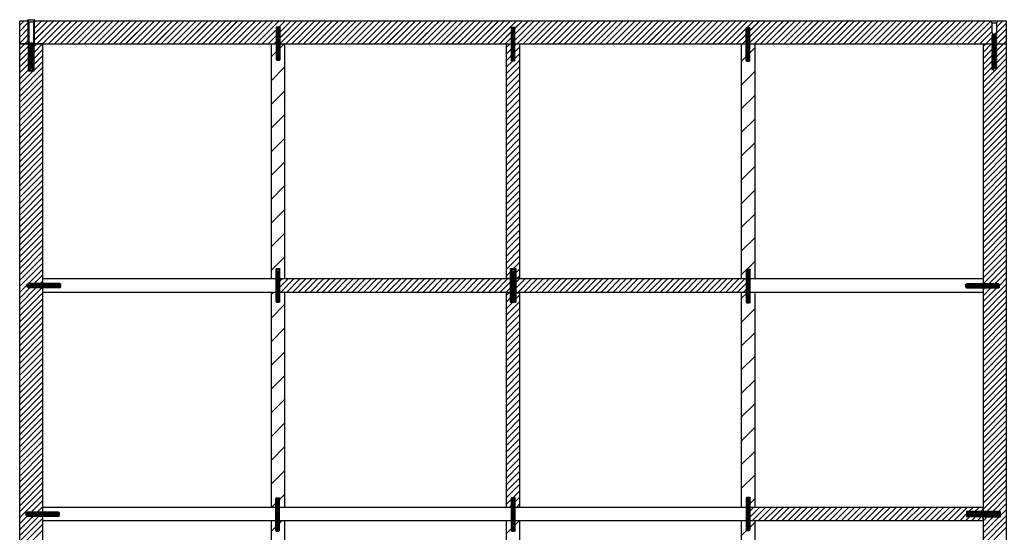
# Model space of a CAD drawing. Header units: inches. Extents: x 17 to 1523, y -134 to 986.
# Drawn here: x 1302.1 to 1449.1, y 847.2 to 923.7 of the extents above; entities that cross this region are included whole.
import ezdxf

# ---------------------------------------------------------------- set-up
doc = ezdxf.new("R2010")
doc.units = ezdxf.units.IN
doc.header["$MEASUREMENT"] = 0
doc.layers.add('Kallax', color=7, linetype='Continuous')
doc.layers.add('Linea di sezione', color=151, linetype='Continuous')
pattern_1 = [(45, (864.1837, 82.1774), (-1.767767, 1.767767), [])]

msp = doc.modelspace()

# ---------------------------------------------------------------- hatches: boundary and pattern name
h = msp.add_hatch()
h.set_pattern_fill('ANSI31', color=40, scale=5)
edge = h.paths.add_edge_path()
edge.add_spline(control_points=[(1446.94, 923.24), (1446.92, 923.27), (1446.84, 923.37), (1446.78, 923.47), (1446.73, 923.55)], knot_values=[0, 0, 0, 0, 0.109536, 0.374376, 0.374376, 0.374376, 0.374376], degree=3, periodic=0)
edge.add_line((1446.73, 923.55), (1304.25, 923.55))
edge.add_line((1304.25, 923.55), (1304.25, 920.12))
edge.add_line((1304.25, 920.12), (1305.52, 920.12))
edge.add_line((1305.52, 920.12), (1340.28, 920.12))
edge.add_line((1340.28, 920.12), (1340.28, 922.52))
edge.add_line((1340.28, 922.52), (1340.38, 922.67))
edge.add_line((1340.38, 922.67), (1340.78, 922.67))
edge.add_line((1340.78, 922.67), (1340.88, 922.52))
edge.add_line((1340.88, 922.52), (1340.88, 920.12))
edge.add_line((1340.88, 920.12), (1375.87, 920.12))
edge.add_line((1375.87, 920.12), (1375.87, 922.45))
edge.add_line((1375.87, 922.45), (1375.27, 922.45))
edge.add_line((1375.27, 922.45), (1375.37, 922.6))
edge.add_line((1375.37, 922.6), (1375.77, 922.6))
edge.add_line((1375.77, 922.6), (1375.87, 922.45))
edge.add_line((1375.87, 922.45), (1375.87, 920.12))
edge.add_line((1375.87, 920.12), (1410.27, 920.12))
edge.add_line((1410.27, 920.12), (1410.27, 922.41))
edge.add_line((1410.27, 922.41), (1410.37, 922.56))
edge.add_line((1410.37, 922.56), (1410.77, 922.56))
edge.add_line((1410.77, 922.56), (1410.87, 922.41))
edge.add_line((1410.87, 922.41), (1410.87, 920.12))
edge.add_line((1410.87, 920.12), (1445.63, 920.12))
edge.add_line((1445.63, 920.12), (1447.07, 920.12))
edge.add_line((1447.07, 920.12), (1447.07, 920.25))
edge.add_line((1447.07, 920.25), (1446.94, 920.19))
edge.add_line((1446.94, 920.19), (1446.94, 920.29))
edge.add_line((1446.94, 920.29), (1447.07, 920.34))
edge.add_line((1447.07, 920.34), (1447.07, 920.48))
edge.add_line((1447.07, 920.48), (1446.95, 920.42))
edge.add_line((1446.95, 920.42), (1446.95, 920.51))
edge.add_line((1446.95, 920.51), (1447.07, 920.57))
edge.add_line((1447.07, 920.57), (1447.07, 920.7))
edge.add_line((1447.07, 920.7), (1446.94, 920.64))
edge.add_line((1446.94, 920.64), (1446.94, 920.74))
edge.add_line((1446.94, 920.74), (1447.07, 920.79))
edge.add_line((1447.07, 920.79), (1447.07, 920.93))
edge.add_line((1447.07, 920.93), (1446.94, 920.87))
edge.add_line((1446.94, 920.87), (1446.94, 920.97))
edge.add_line((1446.94, 920.97), (1447.07, 921.03))
edge.add_line((1447.07, 921.03), (1447.07, 921.16))
edge.add_line((1447.07, 921.16), (1446.94, 921.1))
edge.add_line((1446.94, 921.1), (1446.94, 921.2))
edge.add_line((1446.94, 921.2), (1447.07, 921.25))
edge.add_line((1447.07, 921.25), (1447.07, 921.39))
edge.add_line((1447.07, 921.39), (1446.94, 921.34))
edge.add_line((1446.94, 921.34), (1446.94, 921.43))
edge.add_line((1446.94, 921.43), (1447.07, 921.49))
edge.add_line((1447.07, 921.49), (1446.94, 921.86))
edge.add_line((1446.94, 921.86), (1446.94, 923.24))
h.paths.add_polyline_path([(1302.08, 920.12), (1303.31, 920.12), (1303.31, 923.55), (1302.08, 923.55)])
h = msp.add_hatch()
h.set_pattern_fill('ANSI31', color=40, scale=5)
h.paths.add_polyline_path([(1410.33, 885.09), (1376.02, 885.09), (1376.02, 883.09), (1410.33, 883.09)])
h.paths.add_polyline_path([(1375.22, 885.09), (1340.84, 885.09), (1340.84, 883.09), (1375.22, 883.09)])
h = msp.add_hatch()
h.set_pattern_fill('ANSI31', color=40, scale=5)
h.paths.add_polyline_path([(1445.58, 850.43), (1445.58, 851.06), (1410.91, 851.06), (1410.91, 849.06), (1445.63, 849.06), (1445.63, 849.63), (1443.17, 849.63), (1443.17, 850.43)])
at = {"layer": 'Linea di sezione'}
h = msp.add_hatch(dxfattribs=at)
h.set_pattern_fill('ANSI31', color=256, scale=20)
h.set_pattern_definition(pattern_1)
h.paths.add_polyline_path([(1341.54, 920.12), (1339.54, 920.12), (1339.54, 885.09), (1341.54, 885.09)])
h = msp.add_hatch(dxfattribs=at)
h.set_pattern_fill('ANSI31', color=256, scale=20)
h.set_pattern_definition(pattern_1)
h.paths.add_polyline_path([(1411.6, 920.12), (1409.6, 920.12), (1409.6, 885.09), (1411.6, 885.09)])
h = msp.add_hatch(dxfattribs=at)
h.set_pattern_fill('ANSI31', color=256, scale=20)
h.set_pattern_definition(pattern_1)
h.paths.add_polyline_path([(1341.54, 883.09), (1339.54, 883.09), (1339.54, 851.06), (1341.54, 851.06)])
h = msp.add_hatch(dxfattribs=at)
h.set_pattern_fill('ANSI31', color=256, scale=20)
h.set_pattern_definition(pattern_1)
h.paths.add_polyline_path([(1411.6, 883.09), (1409.6, 883.09), (1409.6, 866.95), (1409.6, 851.06), (1411.6, 851.06), (1411.6, 866.95)])
h = msp.add_hatch(dxfattribs=at)
h.set_pattern_fill('ANSI31', color=256, scale=20)
h.set_pattern_definition(pattern_1)
h.paths.add_polyline_path([(1341.54, 849.06), (1339.54, 849.06), (1339.54, 816.03), (1341.54, 816.03)])
h = msp.add_hatch(dxfattribs=at)
h.set_pattern_fill('ANSI31', color=256, scale=20)
h.set_pattern_definition(pattern_1)
h.paths.add_polyline_path([(1376.57, 849.06), (1374.57, 849.06), (1374.57, 816.03), (1376.57, 816.03)])
h = msp.add_hatch(dxfattribs=at)
h.set_pattern_fill('ANSI31', color=256, scale=20)
h.set_pattern_definition(pattern_1)
h.paths.add_polyline_path([(1411.6, 849.06), (1409.6, 849.06), (1409.6, 816.03), (1411.6, 816.03)])

# ---------------------------------------------------------------- linework, layer by layer
at = {"color": 7}
for p, q in [((1302.08, 776.55), (1302.08, 923.55)), ((1302.08, 923.55), (1303.31, 923.55)), ((1304.25, 923.55), (1449.08, 923.55)), ((1449.08, 923.55), (1449.08, 776.55)), ((1449.08, 923.55), (1449.08, 776.55)), ((1303.31, 920.12), (1302.08, 920.12)), ((1303.34, 920.07), (1302.08, 920.07)), ((1305.52, 920.07), (1304.21, 920.07)), ((1305.52, 920.12), (1304.25, 920.12)), ((1305.51, 920.12), (1340.28, 920.12)), ((1305.52, 780), (1305.52, 920.07)), ((1339.54, 920.12), (1339.54, 885.09)), ((1340.88, 920.12), (1445.63, 920.12)), ((1341.54, 920.12), (1341.54, 885.09)), ((1374.57, 920.12), (1374.57, 885.14)), ((1376.57, 920.12), (1376.57, 885.14)), ((1409.6, 920.12), (1409.6, 885.09)), ((1411.6, 920.12), (1411.6, 885.09)), ((1445.63, 920.12), (1445.63, 850.43)), ((1445.63, 920.12), (1449.08, 920.12)), ((1375.22, 885.09), (1305.52, 885.09)), ((1445.63, 885.09), (1376.02, 885.09)), ((1375.22, 883.09), (1305.52, 883.09)), ((1339.54, 883.09), (1339.54, 851.06)), ((1341.54, 883.09), (1341.54, 851.06)), ((1374.57, 883.04), (1374.57, 876.52)), ((1445.63, 883.09), (1376.02, 883.09)), ((1376.57, 883.04), (1376.57, 876.52)), ((1409.6, 883.09), (1409.6, 866.95)), ((1411.6, 883.09), (1411.6, 866.95)), ((1374.57, 876.52), (1374.57, 851.06)), ((1376.57, 876.52), (1376.57, 851.06)), ((1409.6, 866.95), (1409.6, 851.06)), ((1411.6, 866.95), (1411.6, 851.06)), ((1445.58, 851.06), (1305.52, 851.06)), ((1445.58, 849.06), (1305.52, 849.06)), ((1339.54, 849.06), (1339.54, 816.03)), ((1341.54, 849.06), (1341.54, 816.03)), ((1374.57, 849.06), (1374.57, 816.03)), ((1376.57, 849.06), (1376.57, 816.03)), ((1409.6, 849.06), (1409.6, 816.03)), ((1411.6, 849.06), (1411.6, 816.03)), ((1445.63, 849.63), (1445.63, 780))]:
    msp.add_line(p, q, dxfattribs=at)
at = {"color": 2}
for p, q in [((1303.27, 923.71), (1304.32, 923.71)), ((1303.43, 923.41), (1303.43, 922.03)), ((1303.43, 923.4), (1304.13, 923.4)), ((1304.13, 923.4), (1304.13, 922.03)), ((1446.73, 923.55), (1447.86, 923.55)), ((1446.94, 923.24), (1446.94, 921.86)), ((1446.94, 923.24), (1447.64, 923.24)), ((1447.64, 923.24), (1447.64, 921.86)), ((1303.43, 922.03), (1303.43, 920.28)), ((1304.13, 922.03), (1304.14, 920.28)), ((1446.94, 921.86), (1447.07, 921.49)), ((1446.94, 921.43), (1447.64, 921.75)), ((1447.6, 921.72), (1447.64, 921.86)), ((1447.64, 921.75), (1447.64, 921.65)), ((1303.43, 919.97), (1304.11, 920.28)), ((1303.56, 920.03), (1303.56, 920.28)), ((1304.01, 920.28), (1304.01, 920.23)), ((1446.94, 921.34), (1447.64, 921.65)), ((1446.94, 921.2), (1447.64, 921.51)), ((1446.94, 921.43), (1446.94, 921.43)), ((1446.94, 921.43), (1446.94, 921.34)), ((1446.94, 921.1), (1447.64, 921.42)), ((1446.94, 920.97), (1447.64, 921.28)), ((1446.94, 921.2), (1446.94, 921.1)), ((1446.94, 920.87), (1447.64, 921.19)), ((1446.94, 920.74), (1447.64, 921.05)), ((1446.94, 920.97), (1446.94, 920.87)), ((1446.94, 920.64), (1447.64, 920.96)), ((1446.94, 920.74), (1446.94, 920.64)), ((1446.94, 920.29), (1447.64, 920.6)), ((1446.94, 920.19), (1447.64, 920.51)), ((1446.94, 920.05), (1447.64, 920.37)), ((1446.94, 920.29), (1446.94, 920.19)), ((1446.94, 919.96), (1447.64, 920.27)), ((1446.95, 920.51), (1447.65, 920.83)), ((1446.95, 920.42), (1447.65, 920.74)), ((1446.95, 920.51), (1446.95, 920.42)), ((1447.07, 921.39), (1447.07, 921.25)), ((1447.07, 921.03), (1447.07, 921.16)), ((1447.07, 920.79), (1447.07, 920.93)), ((1447.07, 920.57), (1447.07, 920.7)), ((1447.07, 920.34), (1447.07, 920.48)), ((1447.07, 920.11), (1447.07, 920.25)), ((1447.28, 921.49), (1447.52, 921.49)), ((1447.52, 921.49), (1447.56, 921.61)), ((1447.52, 921.49), (1447.52, 921.45)), ((1447.52, 921.36), (1447.52, 921.23)), ((1447.52, 921.13), (1447.52, 921)), ((1447.52, 920.9), (1447.52, 920.77)), ((1447.52, 920.68), (1447.52, 920.54)), ((1447.52, 920.45), (1447.52, 920.31)), ((1447.64, 921.51), (1447.64, 921.42)), ((1447.64, 921.28), (1447.64, 921.19)), ((1447.64, 921.05), (1447.64, 920.96)), ((1447.64, 920.6), (1447.64, 920.51)), ((1447.64, 920.37), (1447.64, 920.27)), ((1447.65, 920.83), (1447.65, 920.74)), ((1303.43, 919.88), (1304.13, 920.2)), ((1303.43, 919.75), (1304.13, 920.06)), ((1303.43, 919.97), (1303.43, 919.88)), ((1303.43, 919.65), (1304.13, 919.97)), ((1303.43, 919.51), (1304.13, 919.83)), ((1303.43, 919.75), (1303.43, 919.65)), ((1303.43, 919.42), (1304.13, 919.74)), ((1303.43, 919.51), (1303.43, 919.42)), ((1303.43, 919.06), (1304.13, 919.37)), ((1303.43, 918.96), (1304.13, 919.28)), ((1303.43, 918.82), (1304.13, 919.14)), ((1303.43, 919.06), (1303.43, 918.96)), ((1303.43, 918.73), (1304.13, 919.05)), ((1303.43, 918.6), (1304.13, 918.91)), ((1303.43, 918.82), (1303.43, 918.73)), ((1303.43, 918.5), (1304.13, 918.82)), ((1303.44, 919.29), (1304.13, 919.61)), ((1303.44, 919.2), (1304.13, 919.51)), ((1303.44, 919.29), (1303.44, 919.2)), ((1303.56, 919.8), (1303.56, 919.94)), ((1303.56, 919.57), (1303.56, 919.71)), ((1303.56, 919.35), (1303.56, 919.48)), ((1303.56, 919.12), (1303.56, 919.26)), ((1303.56, 918.88), (1303.56, 919.02)), ((1303.56, 918.65), (1303.56, 918.79)), ((1304.01, 920.14), (1304.01, 920)), ((1304.01, 919.91), (1304.01, 919.77)), ((1304.01, 919.68), (1304.01, 919.55)), ((1304.01, 919.46), (1304.01, 919.32)), ((1304.01, 919.22), (1304.01, 919.08)), ((1304.01, 918.99), (1304.01, 918.85)), ((1304.01, 918.76), (1304.01, 918.62)), ((1304.13, 920.06), (1304.13, 919.97)), ((1304.13, 919.83), (1304.13, 919.74)), ((1304.13, 919.61), (1304.13, 919.51)), ((1304.13, 919.37), (1304.13, 919.28)), ((1304.13, 919.14), (1304.13, 919.05)), ((1304.13, 918.91), (1304.13, 918.82)), ((1446.94, 919.82), (1447.64, 920.14)), ((1446.94, 920.05), (1446.94, 919.96)), ((1446.94, 919.73), (1447.64, 920.05)), ((1446.94, 919.59), (1447.64, 919.91)), ((1446.94, 919.82), (1446.94, 919.73)), ((1446.94, 919.5), (1447.64, 919.81)), ((1446.94, 919.59), (1446.94, 919.5)), ((1446.94, 919.14), (1447.64, 919.45)), ((1446.94, 919.04), (1447.64, 919.36)), ((1446.94, 918.9), (1447.64, 919.22)), ((1446.94, 919.14), (1446.94, 919.04)), ((1446.94, 918.81), (1447.64, 919.12)), ((1446.94, 918.67), (1447.64, 918.99)), ((1446.94, 918.9), (1446.94, 918.81)), ((1446.94, 918.58), (1447.64, 918.9)), ((1446.94, 918.44), (1447.64, 918.76)), ((1446.95, 919.37), (1447.65, 919.69)), ((1446.95, 919.28), (1447.65, 919.59)), ((1446.95, 919.37), (1446.95, 919.28)), ((1447.07, 919.88), (1447.07, 920.02)), ((1447.07, 919.65), (1447.07, 919.79)), ((1447.07, 919.43), (1447.07, 919.56)), ((1447.07, 919.19), (1447.07, 919.33)), ((1447.07, 918.96), (1447.07, 919.1)), ((1447.07, 918.73), (1447.07, 918.87)), ((1447.52, 920.22), (1447.52, 920.08)), ((1447.52, 919.99), (1447.52, 919.85)), ((1447.52, 919.76), (1447.52, 919.63)), ((1447.52, 919.53), (1447.52, 919.39)), ((1447.52, 919.3), (1447.52, 919.16)), ((1447.52, 919.07), (1447.52, 918.93)), ((1447.52, 918.84), (1447.52, 918.7)), ((1447.64, 920.14), (1447.64, 920.05)), ((1447.64, 919.91), (1447.64, 919.81)), ((1447.64, 919.45), (1447.64, 919.36)), ((1447.64, 919.22), (1447.64, 919.12)), ((1447.64, 918.99), (1447.64, 918.9)), ((1447.64, 918.76), (1447.64, 918.66)), ((1447.65, 919.69), (1447.65, 919.59)), ((1303.43, 918.36), (1304.13, 918.68)), ((1303.43, 918.6), (1303.43, 918.5)), ((1303.43, 918.27), (1304.13, 918.59)), ((1303.43, 918.36), (1303.43, 918.27)), ((1303.43, 917.91), (1304.13, 918.22)), ((1303.43, 917.81), (1304.13, 918.13)), ((1303.43, 917.67), (1304.13, 917.99)), ((1303.43, 917.91), (1303.43, 917.81)), ((1303.43, 917.58), (1304.13, 917.9)), ((1303.43, 917.45), (1304.13, 917.76)), ((1303.43, 917.67), (1303.43, 917.58)), ((1303.43, 917.35), (1304.13, 917.67)), ((1303.43, 917.21), (1304.13, 917.53)), ((1303.43, 917.45), (1303.43, 917.35)), ((1303.43, 917.12), (1304.13, 917.44)), ((1303.44, 918.14), (1304.13, 918.46)), ((1303.44, 918.05), (1304.13, 918.36)), ((1303.44, 918.14), (1303.44, 918.05)), ((1303.44, 916.99), (1304.13, 917.31)), ((1303.56, 918.42), (1303.56, 918.56)), ((1303.56, 918.2), (1303.56, 918.33)), ((1303.56, 917.97), (1303.56, 918.11)), ((1303.56, 917.73), (1303.56, 917.87)), ((1303.56, 917.5), (1303.56, 917.64)), ((1303.56, 917.27), (1303.56, 917.41)), ((1304.01, 918.53), (1304.01, 918.4)), ((1304.01, 918.31), (1304.01, 918.17)), ((1304.01, 918.07), (1304.01, 917.93)), ((1304.01, 917.84), (1304.01, 917.7)), ((1304.01, 917.61), (1304.01, 917.47)), ((1304.01, 917.38), (1304.01, 917.25)), ((1304.13, 918.68), (1304.13, 918.59)), ((1304.13, 918.46), (1304.13, 918.36)), ((1304.13, 918.22), (1304.13, 918.13)), ((1304.13, 917.99), (1304.13, 917.9)), ((1304.13, 917.76), (1304.13, 917.67)), ((1304.13, 917.53), (1304.13, 917.44)), ((1304.13, 917.31), (1304.13, 917.21)), ((1446.94, 918.67), (1446.94, 918.58)), ((1446.94, 918.35), (1447.64, 918.66)), ((1446.94, 918.44), (1446.94, 918.35)), ((1446.94, 917.99), (1447.64, 918.3)), ((1446.94, 917.89), (1447.64, 918.21)), ((1446.94, 917.75), (1447.64, 918.07)), ((1446.94, 917.99), (1446.94, 917.89)), ((1446.94, 917.66), (1447.64, 917.97)), ((1446.94, 917.52), (1447.64, 917.84)), ((1446.94, 917.75), (1446.94, 917.66)), ((1446.94, 917.43), (1447.64, 917.75)), ((1446.94, 917.29), (1447.64, 917.61)), ((1446.94, 917.52), (1446.94, 917.43)), ((1446.94, 917.2), (1447.64, 917.51)), ((1446.94, 917.29), (1446.94, 917.2)), ((1446.95, 918.22), (1447.65, 918.54)), ((1446.95, 918.13), (1447.65, 918.44)), ((1446.95, 918.22), (1446.95, 918.13)), ((1446.95, 917.07), (1447.65, 917.39)), ((1446.95, 916.98), (1447.65, 917.29)), ((1447.07, 918.5), (1447.07, 918.64)), ((1447.07, 918.28), (1447.07, 918.41)), ((1447.07, 918.04), (1447.07, 918.18)), ((1447.07, 917.81), (1447.07, 917.95)), ((1447.07, 917.58), (1447.07, 917.72)), ((1447.07, 917.35), (1447.07, 917.49)), ((1447.52, 918.61), (1447.52, 918.48)), ((1447.52, 918.38), (1447.52, 918.24)), ((1447.52, 918.15), (1447.52, 918.01)), ((1447.52, 917.92), (1447.52, 917.78)), ((1447.52, 917.69), (1447.52, 917.55)), ((1447.52, 917.46), (1447.52, 917.33)), ((1447.64, 918.3), (1447.64, 918.21)), ((1447.64, 918.07), (1447.64, 917.97)), ((1447.64, 917.84), (1447.64, 917.75)), ((1447.64, 917.61), (1447.64, 917.51)), ((1447.65, 918.54), (1447.65, 918.44)), ((1447.65, 917.39), (1447.65, 917.29)), ((1303.43, 917.21), (1303.43, 917.12)), ((1303.43, 916.76), (1304.13, 917.07)), ((1303.43, 916.66), (1304.13, 916.98)), ((1303.43, 916.52), (1304.13, 916.84)), ((1303.43, 916.76), (1303.43, 916.66)), ((1303.43, 916.43), (1304.13, 916.75)), ((1303.43, 916.3), (1304.13, 916.61)), ((1303.43, 916.52), (1303.43, 916.43)), ((1303.43, 916.2), (1304.13, 916.52)), ((1303.43, 916.3), (1303.43, 916.2)), ((1303.44, 916.9), (1304.13, 917.21)), ((1303.44, 916.99), (1303.44, 916.9)), ((1303.56, 917.05), (1303.56, 917.18)), ((1303.56, 916.82), (1303.56, 916.96)), ((1303.56, 916.58), (1303.56, 916.72)), ((1303.56, 916.35), (1303.56, 916.49)), ((1303.56, 916.16), (1303.56, 916.26)), ((1304.01, 917.16), (1304.01, 917.02)), ((1304.01, 916.92), (1304.01, 916.78)), ((1304.01, 916.69), (1304.01, 916.55)), ((1304.01, 916.46), (1304.01, 916.16)), ((1304.13, 917.07), (1304.13, 916.98)), ((1304.13, 916.84), (1304.13, 916.75)), ((1304.13, 916.61), (1304.13, 916.52)), ((1446.94, 916.84), (1447.64, 917.15)), ((1446.94, 916.74), (1447.64, 917.06)), ((1446.94, 916.6), (1447.64, 916.92)), ((1446.94, 916.84), (1446.94, 916.74)), ((1446.94, 916.51), (1447.64, 916.82)), ((1446.94, 916.37), (1447.64, 916.69)), ((1446.94, 916.6), (1446.94, 916.51)), ((1446.94, 916.28), (1447.64, 916.6)), ((1446.94, 916.37), (1446.94, 916.28)), ((1446.95, 917.07), (1446.95, 916.98)), ((1447.07, 917.13), (1447.07, 917.26)), ((1447.07, 916.89), (1447.07, 917.03)), ((1447.07, 916.66), (1447.07, 916.8)), ((1447.07, 916.43), (1447.07, 916.57)), ((1447.07, 916.24), (1447.07, 916.34)), ((1447.52, 917.23), (1447.52, 917.09)), ((1447.52, 917), (1447.52, 916.86)), ((1447.52, 916.77), (1447.52, 916.63)), ((1447.52, 916.54), (1447.52, 916.24)), ((1447.64, 917.15), (1447.64, 917.06)), ((1447.64, 916.92), (1447.64, 916.82)), ((1447.64, 916.69), (1447.64, 916.6))]:
    msp.add_line(p, q, dxfattribs=at)
for p, q in [((1303.31, 923.55), (1303.31, 920.12)), ((1304.25, 923.55), (1304.25, 920.12)), ((1303.34, 920.07), (1303.34, 916.08)), ((1304.21, 916.08), (1304.21, 920.07)), ((1303.34, 916.08), (1304.21, 916.08)), ((1375.22, 886.63), (1376.02, 886.63)), ((1375.22, 885.14), (1375.22, 886.63)), ((1376.02, 886.63), (1376.02, 885.14)), ((1375.22, 885.14), (1374.57, 885.14)), ((1375.22, 883.09), (1375.22, 885.09)), ((1376.57, 885.14), (1376.02, 885.14)), ((1376.02, 885.09), (1376.02, 883.09)), ((1375.22, 883.04), (1374.57, 883.04)), ((1375.22, 881.63), (1375.22, 883.04)), ((1376.02, 883.04), (1376.57, 883.04)), ((1376.02, 883.04), (1376.02, 881.63)), ((1375.22, 881.63), (1376.02, 881.63)), ((1443.17, 850.43), (1443.17, 849.63)), ((1445.58, 850.43), (1443.17, 850.43)), ((1445.58, 851.06), (1445.58, 850.43)), ((1448.17, 850.43), (1445.63, 850.43)), ((1448.17, 850.43), (1448.17, 849.63)), ((1445.58, 849.63), (1443.17, 849.63)), ((1445.58, 849.63), (1445.58, 849.06)), ((1445.63, 849.63), (1448.17, 849.63))]:
    msp.add_line(p, q)
at = {"color": 40, "linetype": 'Continuous'}
for p, q in [((1304.34, 921.62), (1306.27, 923.55)), ((1304.34, 920.73), (1307.15, 923.55)), ((1304.35, 922.51), (1305.39, 923.55)), ((1304.61, 920.12), (1308.04, 923.55)), ((1305.49, 920.12), (1308.92, 923.55)), ((1306.38, 920.12), (1309.81, 923.55)), ((1307.26, 920.12), (1310.69, 923.55)), ((1308.14, 920.12), (1311.57, 923.55)), ((1309.03, 920.12), (1312.46, 923.55)), ((1309.91, 920.12), (1313.34, 923.55)), ((1310.79, 920.12), (1314.23, 923.55)), ((1311.68, 920.12), (1315.11, 923.55)), ((1312.56, 920.12), (1315.99, 923.55)), ((1313.45, 920.12), (1316.88, 923.55)), ((1314.33, 920.12), (1317.76, 923.55)), ((1315.21, 920.12), (1318.65, 923.55)), ((1316.1, 920.12), (1319.53, 923.55)), ((1316.98, 920.12), (1320.41, 923.55)), ((1317.87, 920.12), (1321.3, 923.55)), ((1318.75, 920.12), (1322.18, 923.55)), ((1319.63, 920.12), (1323.06, 923.55)), ((1320.52, 920.12), (1323.95, 923.55)), ((1321.4, 920.12), (1324.83, 923.55)), ((1322.29, 920.12), (1325.72, 923.55)), ((1323.17, 920.12), (1326.6, 923.55)), ((1324.05, 920.12), (1327.48, 923.55)), ((1324.94, 920.12), (1328.37, 923.55)), ((1325.82, 920.12), (1329.25, 923.55)), ((1326.7, 920.12), (1330.14, 923.55)), ((1327.59, 920.12), (1331.02, 923.55)), ((1328.47, 920.12), (1331.9, 923.55)), ((1329.36, 920.12), (1332.79, 923.55)), ((1330.24, 920.12), (1333.67, 923.55)), ((1331.12, 920.12), (1334.56, 923.55)), ((1332.01, 920.12), (1335.44, 923.55)), ((1332.89, 920.12), (1336.32, 923.55)), ((1333.78, 920.12), (1337.21, 923.55)), ((1334.66, 920.12), (1338.09, 923.55)), ((1335.54, 920.12), (1338.97, 923.55)), ((1336.43, 920.12), (1339.86, 923.55)), ((1337.31, 920.12), (1340.74, 923.55)), ((1340.74, 922.67), (1341.63, 923.55)), ((1340.88, 921.92), (1342.51, 923.55)), ((1340.88, 921.04), (1343.39, 923.55)), ((1340.88, 920.16), (1344.28, 923.55)), ((1341.73, 920.12), (1345.16, 923.55)), ((1342.61, 920.12), (1346.05, 923.55)), ((1343.5, 920.12), (1346.93, 923.55)), ((1344.38, 920.12), (1347.81, 923.55)), ((1345.27, 920.12), (1348.7, 923.55)), ((1346.15, 920.12), (1349.58, 923.55)), ((1347.03, 920.12), (1350.46, 923.55)), ((1347.92, 920.12), (1351.35, 923.55)), ((1348.8, 920.12), (1352.23, 923.55)), ((1349.69, 920.12), (1353.12, 923.55)), ((1350.57, 920.12), (1354, 923.55)), ((1351.45, 920.12), (1354.88, 923.55)), ((1352.34, 920.12), (1355.77, 923.55)), ((1353.22, 920.12), (1356.65, 923.55)), ((1354.11, 920.12), (1357.54, 923.55)), ((1354.99, 920.12), (1358.42, 923.55)), ((1355.87, 920.12), (1359.3, 923.55)), ((1356.76, 920.12), (1360.19, 923.55)), ((1357.64, 920.12), (1361.07, 923.55)), ((1358.52, 920.12), (1361.96, 923.55)), ((1359.41, 920.12), (1362.84, 923.55)), ((1360.29, 920.12), (1363.72, 923.55)), ((1361.18, 920.12), (1364.61, 923.55)), ((1362.06, 920.12), (1365.49, 923.55)), ((1362.94, 920.12), (1366.37, 923.55)), ((1363.83, 920.12), (1367.26, 923.55)), ((1364.71, 920.12), (1368.14, 923.55)), ((1365.6, 920.12), (1369.03, 923.55)), ((1366.48, 920.12), (1369.91, 923.55)), ((1367.36, 920.12), (1370.79, 923.55)), ((1368.25, 920.12), (1371.68, 923.55)), ((1369.13, 920.12), (1372.56, 923.55)), ((1370.01, 920.12), (1373.45, 923.55)), ((1370.9, 920.12), (1374.33, 923.55)), ((1371.78, 920.12), (1375.21, 923.55)), ((1372.67, 920.12), (1376.1, 923.55)), ((1375.87, 922.44), (1376.98, 923.55)), ((1375.87, 921.56), (1377.87, 923.55)), ((1375.87, 920.67), (1378.75, 923.55)), ((1376.2, 920.12), (1379.63, 923.55)), ((1377.09, 920.12), (1380.52, 923.55)), ((1377.97, 920.12), (1381.4, 923.55)), ((1378.85, 920.12), (1382.28, 923.55)), ((1379.74, 920.12), (1383.17, 923.55)), ((1380.62, 920.12), (1384.05, 923.55)), ((1381.51, 920.12), (1384.94, 923.55)), ((1382.39, 920.12), (1385.82, 923.55)), ((1383.27, 920.12), (1386.7, 923.55)), ((1384.16, 920.12), (1387.59, 923.55)), ((1385.04, 920.12), (1388.47, 923.55)), ((1385.92, 920.12), (1389.36, 923.55)), ((1386.81, 920.12), (1390.24, 923.55)), ((1387.69, 920.12), (1391.12, 923.55)), ((1388.58, 920.12), (1392.01, 923.55)), ((1389.46, 920.12), (1392.89, 923.55)), ((1390.34, 920.12), (1393.78, 923.55)), ((1391.23, 920.12), (1394.66, 923.55)), ((1392.11, 920.12), (1395.54, 923.55)), ((1393, 920.12), (1396.43, 923.55)), ((1393.88, 920.12), (1397.31, 923.55)), ((1394.76, 920.12), (1398.19, 923.55)), ((1395.65, 920.12), (1399.08, 923.55)), ((1396.53, 920.12), (1399.96, 923.55)), ((1397.42, 920.12), (1400.85, 923.55)), ((1398.3, 920.12), (1401.73, 923.55)), ((1399.18, 920.12), (1402.61, 923.55)), ((1400.07, 920.12), (1403.5, 923.55)), ((1400.95, 920.12), (1404.38, 923.55)), ((1401.83, 920.12), (1405.27, 923.55)), ((1402.72, 920.12), (1406.15, 923.55)), ((1403.6, 920.12), (1407.03, 923.55)), ((1404.49, 920.12), (1407.92, 923.55)), ((1405.37, 920.12), (1408.8, 923.55)), ((1406.25, 920.12), (1409.69, 923.55)), ((1407.14, 920.12), (1410.57, 923.55)), ((1410.46, 922.56), (1411.45, 923.55)), ((1410.87, 922.08), (1412.34, 923.55)), ((1410.87, 921.2), (1413.22, 923.55)), ((1410.87, 920.32), (1414.1, 923.55)), ((1411.56, 920.12), (1414.99, 923.55)), ((1412.44, 920.12), (1415.87, 923.55)), ((1413.33, 920.12), (1416.76, 923.55)), ((1414.21, 920.12), (1417.64, 923.55)), ((1415.09, 920.12), (1418.52, 923.55)), ((1415.98, 920.12), (1419.41, 923.55)), ((1416.86, 920.12), (1420.29, 923.55)), ((1417.74, 920.12), (1421.18, 923.55)), ((1418.63, 920.12), (1422.06, 923.55)), ((1419.51, 920.12), (1422.94, 923.55)), ((1420.4, 920.12), (1423.83, 923.55)), ((1421.28, 920.12), (1424.71, 923.55)), ((1422.16, 920.12), (1425.6, 923.55)), ((1423.05, 920.12), (1426.48, 923.55)), ((1423.93, 920.12), (1427.36, 923.55)), ((1424.82, 920.12), (1428.25, 923.55)), ((1425.7, 920.12), (1429.13, 923.55)), ((1426.58, 920.12), (1430.01, 923.55)), ((1427.47, 920.12), (1430.9, 923.55)), ((1428.35, 920.12), (1431.78, 923.55)), ((1429.24, 920.12), (1432.67, 923.55)), ((1430.12, 920.12), (1433.55, 923.55)), ((1431, 920.12), (1434.43, 923.55)), ((1431.89, 920.12), (1435.32, 923.55)), ((1432.77, 920.12), (1436.2, 923.55)), ((1433.65, 920.12), (1437.09, 923.55)), ((1434.54, 920.12), (1437.97, 923.55)), ((1435.42, 920.12), (1438.85, 923.55)), ((1436.31, 920.12), (1439.74, 923.55)), ((1437.19, 920.12), (1440.62, 923.55)), ((1438.07, 920.12), (1441.5, 923.55)), ((1438.96, 920.12), (1442.39, 923.55)), ((1439.84, 920.12), (1443.27, 923.55)), ((1440.73, 920.12), (1444.16, 923.55)), ((1441.61, 920.12), (1445.04, 923.55)), ((1442.49, 920.12), (1445.92, 923.55)), ((1443.38, 920.12), (1446.76, 923.5)), ((1447.07, 921.16), (1449.08, 923.17)), ((1447.64, 922.62), (1448.58, 923.55)), ((1338.2, 920.12), (1340.28, 922.21)), ((1373.55, 920.12), (1375.37, 921.94)), ((1408.02, 920.12), (1410.27, 922.37)), ((1444.26, 920.12), (1446.94, 922.8)), ((1445.15, 920.12), (1446.94, 921.92)), ((1447.64, 920.85), (1449.08, 922.29)), ((1339.08, 920.12), (1340.28, 921.32)), ((1339.96, 920.12), (1340.28, 920.44)), ((1374.43, 920.12), (1375.37, 921.06)), ((1408.91, 920.12), (1410.27, 921.48)), ((1409.79, 920.12), (1410.27, 920.6)), ((1445.63, 919.72), (1446.94, 921.03)), ((1446.96, 919.29), (1449.08, 921.4)), ((1447.02, 920.23), (1447.61, 920.81)), ((1447.07, 918.51), (1449.08, 920.52)), ((1302.08, 919.36), (1302.79, 920.07)), ((1302.08, 918.48), (1303.34, 919.73)), ((1302.08, 917.59), (1303.34, 918.85)), ((1304.21, 919.72), (1304.56, 920.07)), ((1304.21, 918.83), (1305.44, 920.07)), ((1304.21, 917.95), (1305.52, 919.27)), ((1374.57, 919.55), (1375.14, 920.12)), ((1374.57, 918.57), (1375.87, 919.88)), ((1374.57, 917.6), (1375.87, 918.91)), ((1375.32, 920.12), (1375.37, 920.17)), ((1375.87, 919.88), (1376.11, 920.12)), ((1375.87, 918.91), (1376.57, 919.6)), ((1445.63, 918.83), (1446.94, 920.15)), ((1445.63, 917.95), (1446.95, 919.27)), ((1447.07, 917.63), (1449.08, 919.64)), ((1447.07, 916.74), (1449.08, 918.75)), ((1302.08, 916.71), (1303.34, 917.95)), ((1304.21, 917.07), (1305.52, 918.38)), ((1304.21, 916.2), (1305.52, 917.5)), ((1374.57, 915.66), (1376.57, 917.66)), ((1374.57, 916.63), (1375.54, 917.6)), ((1375.68, 917.74), (1375.87, 917.93)), ((1375.87, 917.93), (1376.57, 918.63)), ((1445.63, 917.06), (1446.94, 918.38)), ((1445.63, 916.18), (1446.99, 917.55)), ((1446.94, 918.38), (1447.06, 918.49)), ((1447.52, 916.3), (1449.08, 917.87)), ((1302.08, 915.83), (1303.34, 917.08)), ((1302.08, 913.17), (1305.52, 916.62)), ((1302.08, 914.94), (1303.34, 916.19)), ((1302.08, 914.1), (1304.09, 916.08)), ((1374.57, 914.69), (1376.57, 916.69)), ((1445.63, 913.53), (1449.08, 916.99)), ((1445.63, 915.3), (1446.94, 916.61)), ((1445.63, 914.41), (1447.44, 916.22)), ((1445.63, 912.64), (1449.08, 916.1)), ((1302.08, 912.29), (1305.52, 915.73)), ((1302.08, 911.41), (1305.52, 914.85)), ((1374.57, 913.71), (1376.57, 915.71)), ((1374.57, 912.74), (1376.57, 914.74)), ((1445.63, 911.76), (1449.08, 915.22)), ((1302.08, 910.52), (1305.52, 913.96)), ((1302.08, 909.64), (1305.52, 913.08)), ((1374.57, 911.77), (1376.57, 913.77)), ((1445.63, 910.88), (1449.08, 914.33)), ((1445.63, 909.99), (1449.08, 913.45)), ((1302.08, 908.76), (1305.52, 912.2)), ((1374.57, 910.8), (1376.57, 912.8)), ((1374.57, 909.82), (1376.57, 911.82)), ((1445.63, 909.11), (1449.08, 912.57)), ((1445.63, 908.23), (1449.08, 911.68)), ((1302.08, 907.87), (1305.52, 911.31)), ((1302.08, 906.99), (1305.52, 910.43)), ((1374.57, 908.85), (1376.57, 910.85)), ((1445.63, 907.34), (1449.08, 910.8)), ((1302.08, 906.1), (1305.52, 909.54)), ((1302.08, 905.22), (1305.52, 908.66)), ((1374.57, 907.88), (1376.57, 909.88)), ((1374.57, 906.91), (1376.57, 908.91)), ((1445.63, 906.46), (1449.08, 909.91)), ((1445.63, 905.57), (1449.08, 909.03)), ((1302.08, 904.34), (1305.52, 907.78)), ((1374.57, 905.93), (1376.57, 907.93)), ((1445.63, 904.69), (1449.08, 908.15)), ((1445.63, 903.81), (1449.08, 907.26)), ((1302.08, 903.45), (1305.52, 906.89)), ((1302.08, 902.57), (1305.52, 906.01)), ((1374.57, 904.96), (1376.57, 906.96)), ((1374.57, 903.99), (1376.57, 905.99)), ((1445.63, 902.92), (1449.08, 906.38)), ((1302.08, 901.68), (1305.52, 905.13)), ((1302.08, 900.8), (1305.52, 904.24)), ((1374.57, 903.02), (1376.57, 905.02)), ((1445.63, 902.04), (1449.08, 905.49)), ((1445.63, 901.15), (1449.08, 904.61)), ((1302.08, 899.92), (1305.52, 903.36)), ((1374.57, 902.05), (1376.57, 904.05)), ((1374.57, 901.07), (1376.57, 903.07)), ((1445.63, 900.27), (1449.08, 903.73)), ((1445.63, 899.39), (1449.08, 902.84)), ((1302.08, 899.03), (1305.52, 902.47)), ((1302.08, 898.15), (1305.52, 901.59)), ((1374.57, 900.1), (1376.57, 902.1)), ((1374.57, 899.13), (1376.57, 901.13)), ((1445.63, 898.5), (1449.08, 901.96)), ((1302.08, 897.26), (1305.52, 900.71)), ((1302.08, 896.38), (1305.52, 899.82)), ((1374.57, 898.16), (1376.57, 900.16)), ((1445.63, 897.62), (1449.08, 901.08)), ((1445.63, 896.73), (1449.08, 900.19)), ((1302.08, 895.5), (1305.52, 898.94)), ((1374.57, 897.18), (1376.57, 899.18)), ((1374.57, 896.21), (1376.57, 898.21)), ((1445.63, 895.85), (1449.08, 899.31)), ((1445.63, 894.97), (1449.08, 898.42)), ((1302.08, 894.61), (1305.52, 898.05)), ((1302.08, 893.73), (1305.52, 897.17)), ((1374.57, 895.24), (1376.57, 897.24)), ((1445.63, 894.08), (1449.08, 897.54)), ((1302.08, 892.85), (1305.52, 896.29)), ((1302.08, 891.96), (1305.52, 895.4)), ((1374.57, 894.27), (1376.57, 896.27)), ((1374.57, 893.3), (1376.57, 895.3)), ((1445.63, 893.2), (1449.08, 896.66)), ((1445.63, 892.32), (1449.08, 895.77)), ((1302.08, 891.08), (1305.52, 894.52)), ((1374.57, 892.32), (1376.57, 894.32)), ((1445.63, 891.43), (1449.08, 894.89)), ((1445.63, 890.55), (1449.08, 894)), ((1302.08, 890.19), (1305.52, 893.64)), ((1302.08, 889.31), (1305.52, 892.75)), ((1374.57, 891.35), (1376.57, 893.35)), ((1374.57, 890.38), (1376.57, 892.38)), ((1445.63, 889.66), (1449.08, 893.12)), ((1302.08, 888.43), (1305.52, 891.87)), ((1302.08, 887.54), (1305.52, 890.98)), ((1374.57, 889.41), (1376.57, 891.41)), ((1445.63, 888.78), (1449.08, 892.24)), ((1445.63, 887.9), (1449.08, 891.35)), ((1302.08, 886.66), (1305.52, 890.1)), ((1374.57, 888.43), (1376.57, 890.43)), ((1374.57, 887.46), (1376.57, 889.46)), ((1445.63, 887.01), (1449.08, 890.47)), ((1445.63, 886.13), (1449.08, 889.59)), ((1302.08, 885.77), (1305.52, 889.22)), ((1302.08, 884.89), (1305.52, 888.33)), ((1374.57, 886.49), (1376.57, 888.49)), ((1445.63, 885.24), (1449.08, 888.7)), ((1302.08, 884.01), (1305.52, 887.45)), ((1303.37, 884.4), (1305.52, 886.56)), ((1375.68, 886.63), (1376.57, 887.52)), ((1376.02, 886), (1376.57, 886.54)), ((1445.63, 884.36), (1449.08, 887.82)), ((1446.5, 884.35), (1449.08, 886.93)), ((1304.25, 884.4), (1305.52, 885.68)), ((1374.57, 885.52), (1375.22, 886.17)), ((1375.16, 885.14), (1375.22, 885.2)), ((1376.14, 885.14), (1376.57, 885.57)), ((1447.38, 884.35), (1449.08, 886.05)), ((1448.05, 884.13), (1449.08, 885.17)), ((1302.08, 883.12), (1303.19, 884.23)), ((1302.08, 882.24), (1303.65, 883.8)), ((1302.08, 881.35), (1304.53, 883.8)), ((1302.08, 880.47), (1305.42, 883.8)), ((1305.13, 884.4), (1305.52, 884.8)), ((1445.63, 880.82), (1449.08, 884.28)), ((1445.63, 883.48), (1445.9, 883.75)), ((1445.63, 882.59), (1446.78, 883.75)), ((1445.63, 881.71), (1447.67, 883.75)), ((1302.08, 879.59), (1305.52, 883.03)), ((1302.08, 878.7), (1305.52, 882.14)), ((1374.57, 882.6), (1375.01, 883.04)), ((1374.57, 881.63), (1375.22, 882.28)), ((1376.02, 883.08), (1376.03, 883.09)), ((1376.02, 882.11), (1376.57, 882.66)), ((1445.63, 879.94), (1449.08, 883.4)), ((1445.63, 879.06), (1449.08, 882.51)), ((1302.08, 877.82), (1305.52, 881.26)), ((1374.57, 879.68), (1376.57, 881.68)), ((1374.57, 880.66), (1375.54, 881.63)), ((1374.57, 878.71), (1376.57, 880.71)), ((1445.63, 878.17), (1449.08, 881.63)), ((1445.63, 877.29), (1449.08, 880.75)), ((1302.08, 876.94), (1305.52, 880.38)), ((1302.08, 876.05), (1305.52, 879.49)), ((1374.57, 877.74), (1376.57, 879.74)), ((1445.63, 876.41), (1449.08, 879.86)), ((1302.08, 875.17), (1305.52, 878.61)), ((1302.08, 874.28), (1305.52, 877.73)), ((1374.57, 876.77), (1376.57, 878.77)), ((1374.57, 875.79), (1376.57, 877.79)), ((1445.63, 875.52), (1449.08, 878.98)), ((1445.63, 874.64), (1449.08, 878.09)), ((1302.08, 873.4), (1305.52, 876.84)), ((1374.57, 874.82), (1376.57, 876.82)), ((1445.63, 873.75), (1449.08, 877.21)), ((1445.63, 872.87), (1449.08, 876.33)), ((1302.08, 872.52), (1305.52, 875.96)), ((1302.08, 871.63), (1305.52, 875.07)), ((1374.57, 873.85), (1376.57, 875.85)), ((1374.57, 872.88), (1376.57, 874.88)), ((1445.63, 871.99), (1449.08, 875.44)), ((1302.08, 870.75), (1305.52, 874.19)), ((1302.08, 869.86), (1305.52, 873.31)), ((1374.57, 871.91), (1376.57, 873.91)), ((1445.63, 871.1), (1449.08, 874.56)), ((1445.63, 870.22), (1449.08, 873.68)), ((1302.08, 868.98), (1305.52, 872.42)), ((1374.57, 870.93), (1376.57, 872.93)), ((1374.57, 869.96), (1376.57, 871.96)), ((1445.63, 869.33), (1449.08, 872.79)), ((1445.63, 868.45), (1449.08, 871.91)), ((1302.08, 868.1), (1305.52, 871.54)), ((1302.08, 867.21), (1305.52, 870.65)), ((1374.57, 868.99), (1376.57, 870.99)), ((1445.63, 867.57), (1449.08, 871.02)), ((1302.08, 866.33), (1305.52, 869.77)), ((1302.08, 865.44), (1305.52, 868.89)), ((1374.57, 868.02), (1376.57, 870.02)), ((1374.57, 867.04), (1376.57, 869.04)), ((1445.63, 866.68), (1449.08, 870.14)), ((1445.63, 865.8), (1449.08, 869.26)), ((1302.08, 864.56), (1305.52, 868)), ((1374.57, 866.07), (1376.57, 868.07)), ((1445.63, 864.91), (1449.08, 868.37)), ((1445.63, 864.03), (1449.08, 867.49)), ((1302.08, 863.68), (1305.52, 867.12)), ((1302.08, 862.79), (1305.52, 866.23)), ((1374.57, 865.1), (1376.57, 867.1)), ((1374.57, 864.13), (1376.57, 866.13)), ((1445.63, 863.15), (1449.08, 866.6)), ((1302.08, 861.91), (1305.52, 865.35)), ((1302.08, 861.03), (1305.52, 864.47)), ((1374.57, 863.16), (1376.57, 865.16)), ((1445.63, 862.26), (1449.08, 865.72)), ((1445.63, 861.38), (1449.08, 864.84)), ((1302.08, 860.14), (1305.52, 863.58)), ((1374.57, 862.18), (1376.57, 864.18)), ((1374.57, 861.21), (1376.57, 863.21)), ((1445.63, 860.5), (1449.08, 863.95)), ((1445.63, 859.61), (1449.08, 863.07)), ((1302.08, 859.26), (1305.52, 862.7)), ((1302.08, 858.37), (1305.52, 861.82)), ((1374.57, 860.24), (1376.57, 862.24)), ((1445.63, 858.73), (1449.08, 862.18)), ((1302.08, 857.49), (1305.52, 860.93)), ((1302.08, 856.61), (1305.52, 860.05)), ((1374.57, 859.27), (1376.57, 861.27)), ((1374.57, 858.29), (1376.57, 860.29)), ((1445.63, 857.84), (1449.08, 861.3)), ((1445.63, 856.96), (1449.08, 860.42)), ((1302.08, 855.72), (1305.52, 859.16)), ((1374.57, 857.32), (1376.57, 859.32)), ((1445.63, 856.08), (1449.08, 859.53)), ((1445.63, 855.19), (1449.08, 858.65)), ((1302.08, 854.84), (1305.52, 858.28)), ((1302.08, 853.95), (1305.52, 857.4)), ((1374.57, 856.35), (1376.57, 858.35)), ((1374.57, 855.38), (1376.57, 857.38)), ((1445.63, 854.31), (1449.08, 857.77)), ((1302.08, 853.07), (1305.52, 856.51)), ((1302.08, 852.19), (1305.52, 855.63)), ((1374.57, 854.41), (1376.57, 856.41)), ((1445.63, 853.42), (1449.08, 856.88)), ((1445.63, 852.54), (1449.08, 856)), ((1302.08, 851.3), (1305.52, 854.74)), ((1374.57, 853.43), (1376.57, 855.43)), ((1374.57, 852.46), (1376.57, 854.46)), ((1445.63, 851.66), (1449.08, 855.11)), ((1445.63, 850.77), (1449.08, 854.23)), ((1302.08, 850.42), (1305.52, 853.86)), ((1302.08, 849.53), (1305.52, 852.98)), ((1375.61, 852.52), (1376.57, 853.49)), ((1446.17, 850.43), (1449.08, 853.35)), ((1303.79, 850.35), (1305.52, 852.09)), ((1304.67, 850.35), (1305.52, 851.21)), ((1374.57, 851.49), (1375.32, 852.24)), ((1375.12, 851.06), (1375.32, 851.27)), ((1375.92, 851.87), (1376.57, 852.52)), ((1376.09, 851.06), (1376.57, 851.54)), ((1447.06, 850.43), (1449.08, 852.46)), ((1447.94, 850.43), (1449.08, 851.58)), ((1302.08, 848.65), (1303.19, 849.75)), ((1302.08, 847.77), (1304.07, 849.75)), ((1302.08, 846.88), (1304.95, 849.75)), ((1445.63, 846.35), (1449.08, 849.81)), ((1448.17, 849.78), (1449.08, 850.69)), ((1302.08, 846), (1305.52, 849.44)), ((1302.08, 845.12), (1305.52, 848.56)), ((1445.63, 849), (1446.26, 849.63)), ((1445.63, 848.12), (1447.14, 849.63)), ((1445.63, 847.24), (1448.02, 849.63)), ((1445.63, 845.47), (1449.08, 848.93)), ((1302.08, 844.23), (1305.52, 847.67)), ((1445.63, 844.59), (1449.08, 848.04))]:
    msp.add_line(p, q, dxfattribs=at)
at = {"color": 1}
for p, q in [((1340.38, 922.67), (1340.28, 922.52)), ((1340.88, 922.52), (1340.28, 922.52)), ((1340.28, 922.52), (1340.28, 917.8)), ((1340.38, 922.67), (1340.78, 922.67)), ((1340.38, 917.9), (1340.38, 922.41)), ((1340.52, 917.9), (1340.52, 922.41)), ((1340.65, 917.9), (1340.65, 922.41)), ((1340.78, 922.67), (1340.88, 922.52)), ((1340.78, 917.9), (1340.78, 922.41)), ((1340.88, 917.8), (1340.88, 922.52)), ((1375.37, 922.6), (1375.27, 922.45)), ((1375.87, 922.45), (1375.27, 922.45)), ((1375.37, 922.6), (1375.77, 922.6)), ((1375.37, 917.83), (1375.37, 922.34)), ((1375.51, 917.83), (1375.51, 922.34)), ((1375.64, 917.83), (1375.64, 922.34)), ((1375.77, 922.6), (1375.87, 922.45)), ((1375.77, 917.83), (1375.77, 922.34)), ((1375.87, 917.74), (1375.87, 922.45)), ((1410.37, 922.56), (1410.27, 922.41)), ((1410.87, 922.41), (1410.27, 922.41)), ((1410.27, 922.41), (1410.27, 917.69)), ((1410.37, 922.56), (1410.77, 922.56)), ((1410.37, 917.79), (1410.37, 922.3)), ((1410.5, 917.79), (1410.5, 922.3)), ((1410.64, 917.79), (1410.64, 922.3)), ((1410.77, 922.56), (1410.87, 922.41)), ((1410.77, 917.79), (1410.77, 922.3)), ((1410.87, 917.69), (1410.87, 922.41)), ((1340.28, 917.8), (1340.38, 917.67)), ((1340.88, 917.8), (1340.28, 917.8)), ((1340.38, 917.67), (1340.78, 917.67)), ((1340.88, 917.8), (1340.78, 917.67)), ((1375.27, 917.74), (1375.37, 917.6)), ((1375.87, 917.74), (1375.27, 917.74)), ((1375.37, 917.6), (1375.77, 917.6)), ((1375.87, 917.74), (1375.77, 917.6)), ((1410.27, 917.69), (1410.37, 917.56)), ((1410.87, 917.69), (1410.27, 917.69)), ((1410.37, 917.56), (1410.77, 917.56)), ((1410.87, 917.69), (1410.77, 917.56)), ((1340.34, 886.63), (1340.24, 886.48)), ((1340.84, 886.48), (1340.24, 886.48)), ((1340.24, 886.48), (1340.24, 881.77)), ((1340.34, 886.63), (1340.74, 886.63)), ((1340.74, 886.63), (1340.84, 886.48)), ((1340.84, 881.77), (1340.84, 886.48)), ((1375.42, 886.63), (1375.32, 886.48)), ((1375.92, 886.48), (1375.32, 886.48)), ((1375.32, 886.48), (1375.32, 881.76)), ((1375.82, 886.63), (1375.92, 886.48)), ((1375.92, 881.76), (1375.92, 886.48)), ((1410.43, 886.54), (1410.33, 886.39)), ((1410.43, 886.54), (1410.83, 886.54)), ((1410.83, 886.54), (1410.93, 886.39)), ((1340.34, 881.86), (1340.34, 886.37)), ((1340.47, 881.86), (1340.47, 886.37)), ((1340.61, 881.86), (1340.61, 886.37)), ((1340.74, 881.86), (1340.74, 886.37)), ((1375.42, 881.86), (1375.42, 886.37)), ((1375.55, 881.86), (1375.55, 886.37)), ((1375.69, 881.86), (1375.69, 886.37)), ((1375.82, 881.86), (1375.82, 886.37)), ((1410.93, 886.39), (1410.33, 886.39)), ((1410.33, 886.39), (1410.33, 881.68)), ((1410.43, 881.77), (1410.43, 886.28)), ((1410.56, 881.77), (1410.56, 886.28)), ((1410.7, 881.77), (1410.7, 886.28)), ((1410.83, 881.77), (1410.83, 886.28)), ((1410.93, 881.68), (1410.93, 886.39)), ((1303.19, 884.3), (1303.34, 884.4)), ((1303.19, 883.9), (1303.19, 884.3)), ((1303.19, 883.9), (1303.34, 883.8)), ((1303.34, 884.4), (1303.34, 883.8)), ((1308.05, 884.4), (1303.34, 884.4)), ((1303.34, 883.8), (1308.05, 883.8)), ((1307.96, 884.3), (1303.45, 884.3)), ((1307.96, 884.17), (1303.45, 884.17)), ((1307.96, 884.04), (1303.45, 884.04)), ((1307.96, 883.9), (1303.45, 883.9)), ((1308.05, 884.4), (1308.19, 884.3)), ((1308.05, 884.4), (1308.05, 883.8)), ((1308.05, 883.8), (1308.19, 883.9)), ((1308.19, 883.9), (1308.19, 884.3)), ((1443.05, 884.25), (1443.2, 884.35)), ((1443.05, 883.85), (1443.05, 884.25)), ((1443.05, 883.85), (1443.2, 883.75)), ((1443.2, 884.35), (1443.2, 883.75)), ((1447.91, 884.35), (1443.2, 884.35)), ((1443.2, 883.75), (1447.91, 883.75)), ((1447.81, 884.25), (1443.31, 884.25)), ((1447.81, 884.12), (1443.31, 884.12)), ((1447.81, 883.98), (1443.31, 883.98)), ((1447.81, 883.85), (1443.31, 883.85)), ((1447.91, 884.35), (1448.05, 884.25)), ((1447.91, 884.35), (1447.91, 883.75)), ((1447.91, 883.75), (1448.05, 883.85)), ((1448.05, 883.85), (1448.05, 884.25)), ((1340.24, 881.77), (1340.34, 881.63)), ((1340.84, 881.77), (1340.24, 881.77)), ((1340.34, 881.63), (1340.74, 881.63)), ((1340.84, 881.77), (1340.74, 881.63)), ((1375.32, 881.76), (1375.42, 881.63)), ((1375.92, 881.76), (1375.32, 881.76)), ((1375.92, 881.76), (1375.82, 881.63)), ((1410.33, 881.68), (1410.43, 881.54)), ((1410.93, 881.68), (1410.33, 881.68)), ((1410.43, 881.54), (1410.83, 881.54)), ((1410.93, 881.68), (1410.83, 881.54)), ((1340.28, 852.5), (1340.18, 852.35)), ((1340.78, 852.35), (1340.18, 852.35)), ((1340.18, 852.35), (1340.18, 847.64)), ((1340.28, 852.5), (1340.68, 852.5)), ((1340.28, 847.73), (1340.28, 852.24)), ((1340.42, 847.73), (1340.42, 852.24)), ((1340.55, 847.73), (1340.55, 852.24)), ((1340.68, 852.5), (1340.78, 852.35)), ((1340.68, 847.73), (1340.68, 852.24)), ((1340.78, 847.64), (1340.78, 852.35)), ((1375.42, 852.52), (1375.32, 852.37)), ((1375.92, 852.37), (1375.32, 852.37)), ((1375.32, 852.37), (1375.32, 847.66)), ((1375.42, 852.52), (1375.82, 852.52)), ((1375.42, 847.76), (1375.42, 852.26)), ((1375.55, 847.76), (1375.55, 852.26)), ((1375.69, 847.76), (1375.69, 852.26)), ((1375.82, 852.52), (1375.92, 852.37)), ((1375.82, 847.76), (1375.82, 852.26)), ((1375.92, 847.66), (1375.92, 852.37)), ((1410.41, 852.6), (1410.31, 852.45)), ((1410.91, 852.45), (1410.31, 852.45)), ((1410.31, 852.45), (1410.31, 847.73)), ((1410.41, 852.6), (1410.81, 852.6)), ((1410.41, 847.83), (1410.41, 852.34)), ((1410.54, 847.83), (1410.54, 852.34)), ((1410.68, 847.83), (1410.68, 852.34)), ((1410.81, 852.6), (1410.91, 852.45)), ((1410.81, 847.83), (1410.81, 852.34)), ((1410.91, 847.73), (1410.91, 852.45)), ((1303.02, 850.25), (1303.17, 850.35)), ((1303.02, 849.85), (1303.02, 850.25)), ((1303.02, 849.85), (1303.17, 849.75)), ((1303.17, 850.35), (1303.17, 849.75)), ((1307.88, 850.35), (1303.17, 850.35)), ((1303.17, 849.75), (1307.88, 849.75)), ((1307.78, 850.25), (1303.28, 850.25)), ((1307.78, 850.12), (1303.28, 850.12)), ((1307.78, 849.99), (1303.28, 849.99)), ((1307.78, 849.85), (1303.28, 849.85)), ((1307.88, 850.35), (1308.02, 850.25)), ((1307.88, 850.35), (1307.88, 849.75)), ((1307.88, 849.75), (1308.02, 849.85)), ((1308.02, 849.85), (1308.02, 850.25)), ((1443.17, 850.23), (1443.32, 850.33)), ((1443.17, 849.83), (1443.32, 849.73)), ((1443.32, 850.33), (1443.32, 849.73)), ((1448.03, 850.33), (1443.32, 850.33)), ((1443.32, 849.73), (1448.03, 849.73)), ((1447.93, 850.23), (1443.43, 850.23)), ((1447.93, 850.1), (1443.43, 850.1)), ((1447.93, 849.97), (1443.43, 849.97)), ((1447.93, 849.83), (1443.43, 849.83)), ((1448.03, 850.33), (1448.17, 850.23)), ((1448.03, 850.33), (1448.03, 849.73)), ((1448.03, 849.73), (1448.17, 849.83)), ((1340.18, 847.64), (1340.28, 847.5)), ((1340.78, 847.64), (1340.18, 847.64)), ((1340.28, 847.5), (1340.68, 847.5)), ((1340.78, 847.64), (1340.68, 847.5)), ((1375.32, 847.66), (1375.42, 847.52)), ((1375.92, 847.66), (1375.32, 847.66)), ((1375.42, 847.52), (1375.82, 847.52)), ((1375.92, 847.66), (1375.82, 847.52)), ((1410.31, 847.73), (1410.41, 847.6)), ((1410.91, 847.73), (1410.31, 847.73)), ((1410.41, 847.6), (1410.81, 847.6)), ((1410.91, 847.73), (1410.81, 847.6))]:
    msp.add_line(p, q, dxfattribs=at)
at = {"color": 2}
for centre in [(1303.78, 916.98), (1447.29, 917.06)]:
    msp.add_arc(centre, 0.849, 254.8385, 285.1615, dxfattribs=at)
for points in [[(1303.43, 923.4), (1303.36, 923.53), (1303.27, 923.71)], [(1304.13, 923.4), (1304.2, 923.5), (1304.32, 923.71)], [(1446.94, 923.24), (1446.88, 923.33), (1446.73, 923.55)], [(1447.64, 923.24), (1447.71, 923.33), (1447.86, 923.55)]]:
    msp.add_spline(points, degree=3, dxfattribs=at)
at = {"color": 7}
for p in [(1375.57, 920.12), (1410.6, 920.12), (1445.63, 885.09)]:
    msp.add_point(p, dxfattribs=at)
at = {"layer": 'Kallax', "color": 2}
for p, q in [((1303.43, 920.28), (1304.14, 920.28)), ((1304.13, 920.2), (1304.13, 920.28))]:
    msp.add_line(p, q, dxfattribs=at)

doc.saveas('drawing.dxf')
